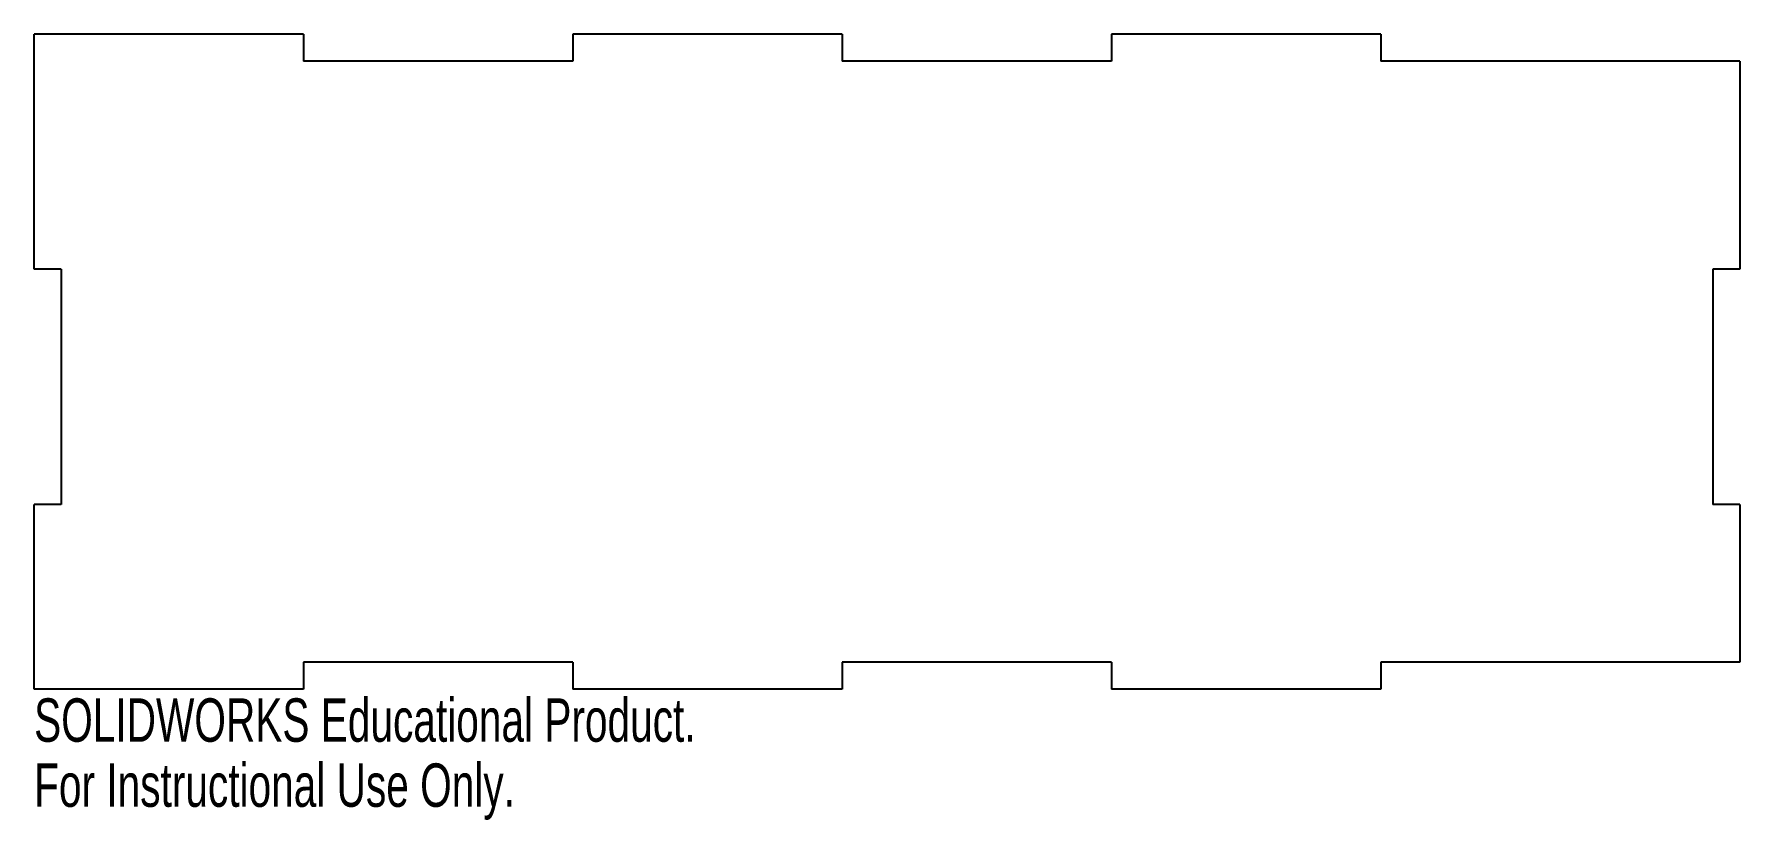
# Model space of a CAD drawing. Header units: millimetres. Extents: x -180 to 10, y -15 to 73.
import ezdxf

# ---------------------------------------------------------------- set-up
doc = ezdxf.new("R2010")
doc.units = ezdxf.units.MM
doc.styles.add('SLDTEXTSTYLE0', font='TXT', dxfattribs={"width": 0.7})

msp = doc.modelspace()

# ---------------------------------------------------------------- linework, layer by layer
at = {"color": 7, "linetype": 'Continuous', "lineweight": 25}
for p, q in [((-150, 73), (-180, 73)), ((-180, 46.8), (-180, 73)), ((-150, 73), (-150, 70)), ((-120, 73), (-120, 70)), ((-90, 73), (-120, 73)), ((-90, 73), (-90, 70)), ((-60, 73), (-60, 70)), ((-30, 73), (-60, 73)), ((-30, 73), (-30, 70)), ((-120, 70), (-150, 70)), ((-60, 70), (-90, 70)), ((10, 70), (-30, 70)), ((10, 70), (10, 46.8)), ((-177, 46.8), (-180, 46.8)), ((-177, 46.8), (-177, 20.6)), ((7, 46.8), (7, 20.6)), ((10, 46.8), (7, 46.8)), ((-180, 0), (-180, 20.6)), ((-177, 20.6), (-180, 20.6)), ((10, 20.6), (7, 20.6)), ((10, 20.6), (10, 3)), ((-120, 3), (-150, 3)), ((-150, 3), (-150, 0)), ((-120, 3), (-120, 0)), ((-60, 3), (-90, 3)), ((-90, 3), (-90, 0)), ((-60, 3), (-60, 0)), ((10, 3), (-30, 3)), ((-30, 3), (-30, 0)), ((-150, 0), (-180, 0)), ((-90, 0), (-120, 0)), ((-30, 0), (-60, 0))]:
    msp.add_line(p, q, dxfattribs=at)

# ---------------------------------------------------------------- texts
at = {"color": 7, "linetype": 'Continuous', "char_height": 4.8336, "attachment_point": 1, "style": 'SLDTEXTSTYLE0'}
for s, insert in [('SOLIDWORKS Educational Product.', (-180, -1.02)), ('For Instructional Use Only.', (-180, -8.27))]:
    msp.add_mtext(s, dxfattribs=dict(at, insert=insert))

doc.saveas('drawing.dxf')
